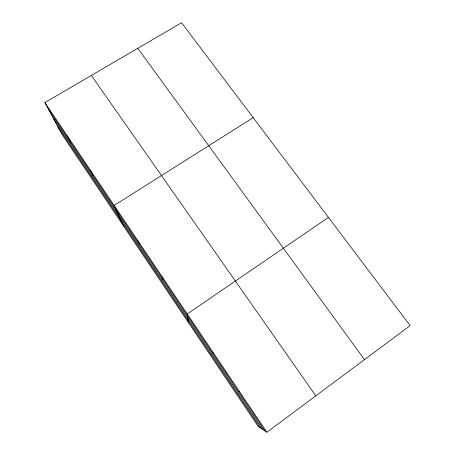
<?xml version="1.0" encoding="UTF-8"?>
<svg xmlns="http://www.w3.org/2000/svg" width="455" height="455" viewBox="0 0 455 455"><rect width="100%" height="100%" fill="white"/><g stroke="black" fill="none" stroke-linecap="round" stroke-linejoin="round"><path stroke-width="0.68" d="M212.587 353.177L213.014 352.261M266.886 432.25L410.143 325.643L181.562 22.75L44.857 102.585L61.937 134.293L258.178 426.426L266.886 432.25L44.857 102.585M328.453 217.399L187.232 313.984L188.461 322.64M253.179 117.652L114.137 205.45L123.805 226.397M238.392 391.505L239.552 391.67M137.808 48.304L364.478 359.626M91.347 75.439L315.798 395.85M48.634 109.598L264.941 430.948M53.303 118.266L262.546 429.349M57.819 126.649L260.254 427.814M67.317 135.931L70.576 142.199M90.397 170.21L93.121 175.687M137.825 240.621L139.378 244.415M162.179 276.788L163.112 279.671"/></g></svg>
